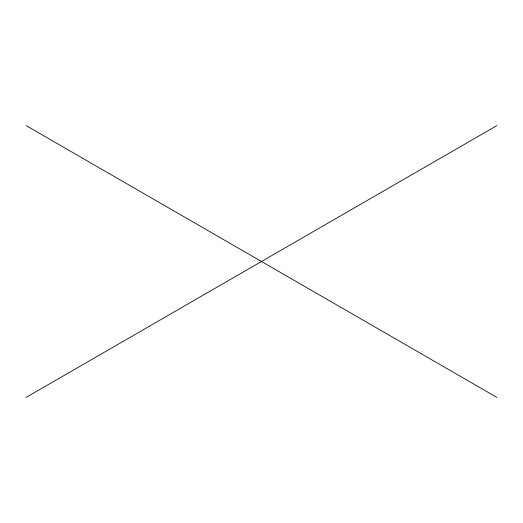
<?xml version="1.0" encoding="UTF-8"?>
<svg xmlns="http://www.w3.org/2000/svg" width="523" height="523" viewBox="0 0 523 523"><rect width="100%" height="100%" fill="white"/><g stroke="black" fill="none" stroke-linecap="round" stroke-linejoin="round"><path stroke-width="0.78" d="M26.15 397.375L496.85 125.625M26.15 125.625L496.85 397.375"/></g></svg>
